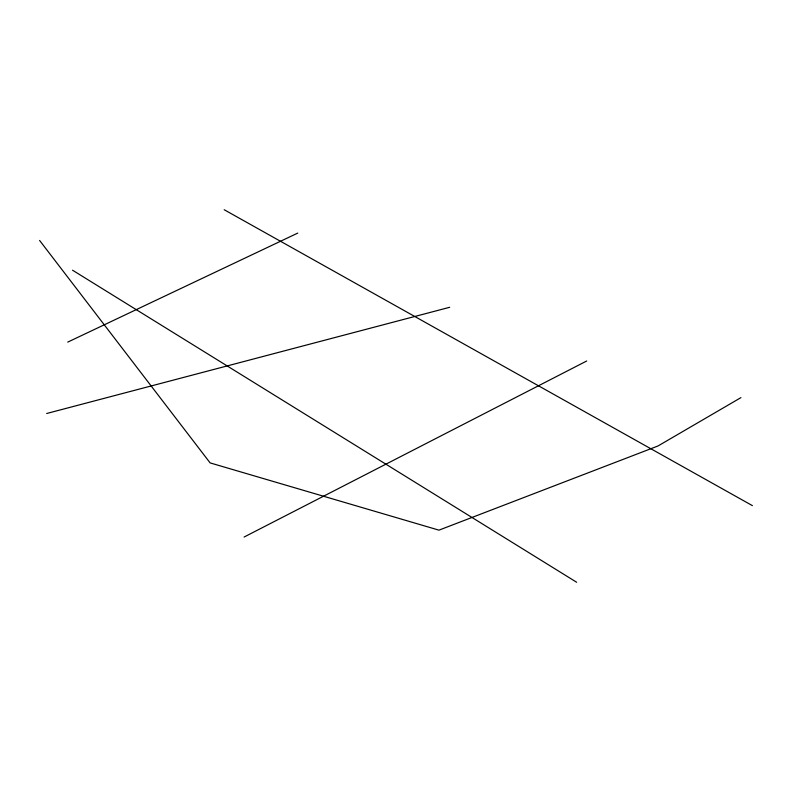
<?xml version="1.0" encoding="UTF-8"?>
<svg xmlns="http://www.w3.org/2000/svg" width="792" height="792" viewBox="0 0 792 792"><rect width="100%" height="100%" fill="white"/><g stroke="black" fill="none" stroke-linecap="round" stroke-linejoin="round"><path stroke-width="1.19" d="M740.936 397.624L658.023 445.965L438.956 530.155L210.127 462.904L39.6 240.451M244.104 537.035L586.694 361.003M67.736 342.114L297.762 233.086M46.669 413.503L449.688 307.286M224.195 209.731L752.4 505.633M72.527 270.201L576.665 582.269"/></g></svg>
